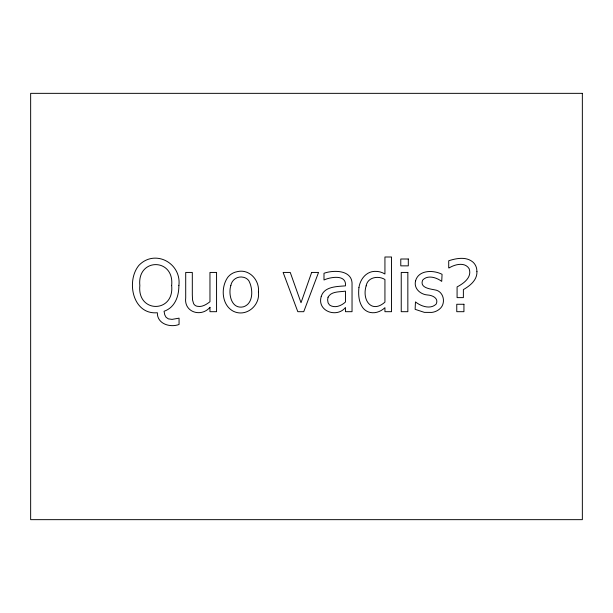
<?xml version="1.0" encoding="UTF-8"?>
<svg xmlns="http://www.w3.org/2000/svg" width="613" height="613" viewBox="0 0 613 613"><rect width="100%" height="100%" fill="white"/><g stroke="black" fill="none" stroke-linecap="round" stroke-linejoin="round"><path stroke-width="0.92" d="M178.889 285.535C178.873 292.539 177.341 299.849 172.751 305.343A19.47 19.47 0 0 1 164.062 311.266L164.744 314.798L166.062 317.273L168.368 318.875L172.069 319.381L179.065 318.155L179.065 324.476C170.138 327.855 157.081 323.925 157.349 312.737C132.837 314.952 125.826 281.244 138.898 265.368C154.851 248.74 181.655 263.061 178.889 285.535M171.648 285.535C174.544 313.389 136.975 313.366 139.848 285.535C136.891 257.613 174.598 257.667 171.648 285.535M258.418 292.072C260.257 305.519 246.319 317.335 233.607 311.381C221.354 305.243 220.488 286.83 228.182 276.785A15.647 15.647 0 0 1 237.154 271.682C249.361 268.578 259.751 280.302 258.418 292.072M358.942 287.535C358.214 294.332 358.659 301.742 362.651 307.534A12.597 12.597 0 0 0 370.114 312.438C375.524 313.634 381.033 311.427 384.933 307.68L384.933 311.688L391.538 311.688L391.538 257L384.933 257L384.933 274.011A17.831 17.831 0 0 0 371.938 271.705C364.628 273.39 360 280.463 358.942 287.535M476.937 271.659C477.274 280.11 469.956 285.804 463.374 289.612L463.374 297.627L457.083 297.627L457.083 286.907C463.65 283.482 472.217 277.329 469.144 268.716C464.876 261.705 454.846 264.364 449.107 267.935L448.716 267.935L448.716 260.763C456.356 258.295 466.01 256.387 472.792 261.973A11.885 11.885 0 0 1 476.676 268.8L476.937 271.659M415.545 280.938C413.599 288.57 420.487 294.524 427.629 294.991C432.38 295.251 438.946 298.179 436.226 304.025C430.556 309.741 420.978 306.339 415.468 301.918L415.124 309.327L424.349 312.369L431.828 312.408A14.98 14.98 0 0 0 439.582 309.052C446.356 303.642 443.904 291.006 434.763 289.865C429.728 288.861 419.576 287.781 422.602 280.164C427.583 274.593 436.563 277.459 441.72 281.39L442.073 274.325C433.652 269.919 418.526 269.674 415.545 280.938M230.863 285.428C228.113 294.094 231.4 309.465 243.323 306.845C253.744 303.68 253.131 288.6 248.824 280.739A8.881 8.881 0 0 0 243.338 277.268C237.698 275.85 231.791 279.674 230.863 285.428M366.145 285.857C361.716 300.209 371.723 313.902 384.933 302.125L384.933 279.497C378.298 275.367 367.631 277.153 366.145 285.857M321.227 296.523C316.752 311.052 336.798 318.408 345.464 307.504L345.464 311.688L352.038 311.688L352.038 284.838C352.942 269.958 334.1 269.697 323.993 273.275L323.993 279.988C330.53 276.953 346.743 274.149 345.464 285.857C337.02 286.555 324.17 286.378 321.227 296.523M328.047 297.221L327.618 299.88L328.085 302.837L329.51 304.975C334.614 308.592 341.349 305.887 345.464 302.017L345.464 291.129C339.602 292.11 331.334 291.068 328.047 297.221M311.657 272.433L301.014 302.722L290.255 272.433L283.122 272.433L297.811 311.688L303.749 311.688L318.545 272.433L311.657 272.433M209.96 307.328C201.294 317.58 183.854 312.324 185.708 297.91L185.708 272.433L192.313 272.433L192.313 294.784L192.543 299.964L193.578 303.565A5.08 5.08 0 0 0 197.47 306.308C202.183 307.259 206.389 304.446 209.96 301.742L209.96 272.433L216.565 272.433L216.565 311.688L209.96 311.688L209.96 307.328M582.35 93.345L30.65 93.345L30.65 519.655L582.35 519.655L582.35 93.345M408.304 259.008L400.779 259.008L400.779 265.858L408.304 265.858L408.304 259.008M407.844 272.433L401.239 272.433L401.239 311.688L407.844 311.688L407.844 272.433M463.934 304.27L456.762 304.27L456.762 311.688L463.934 311.688L463.934 304.27"/></g></svg>
